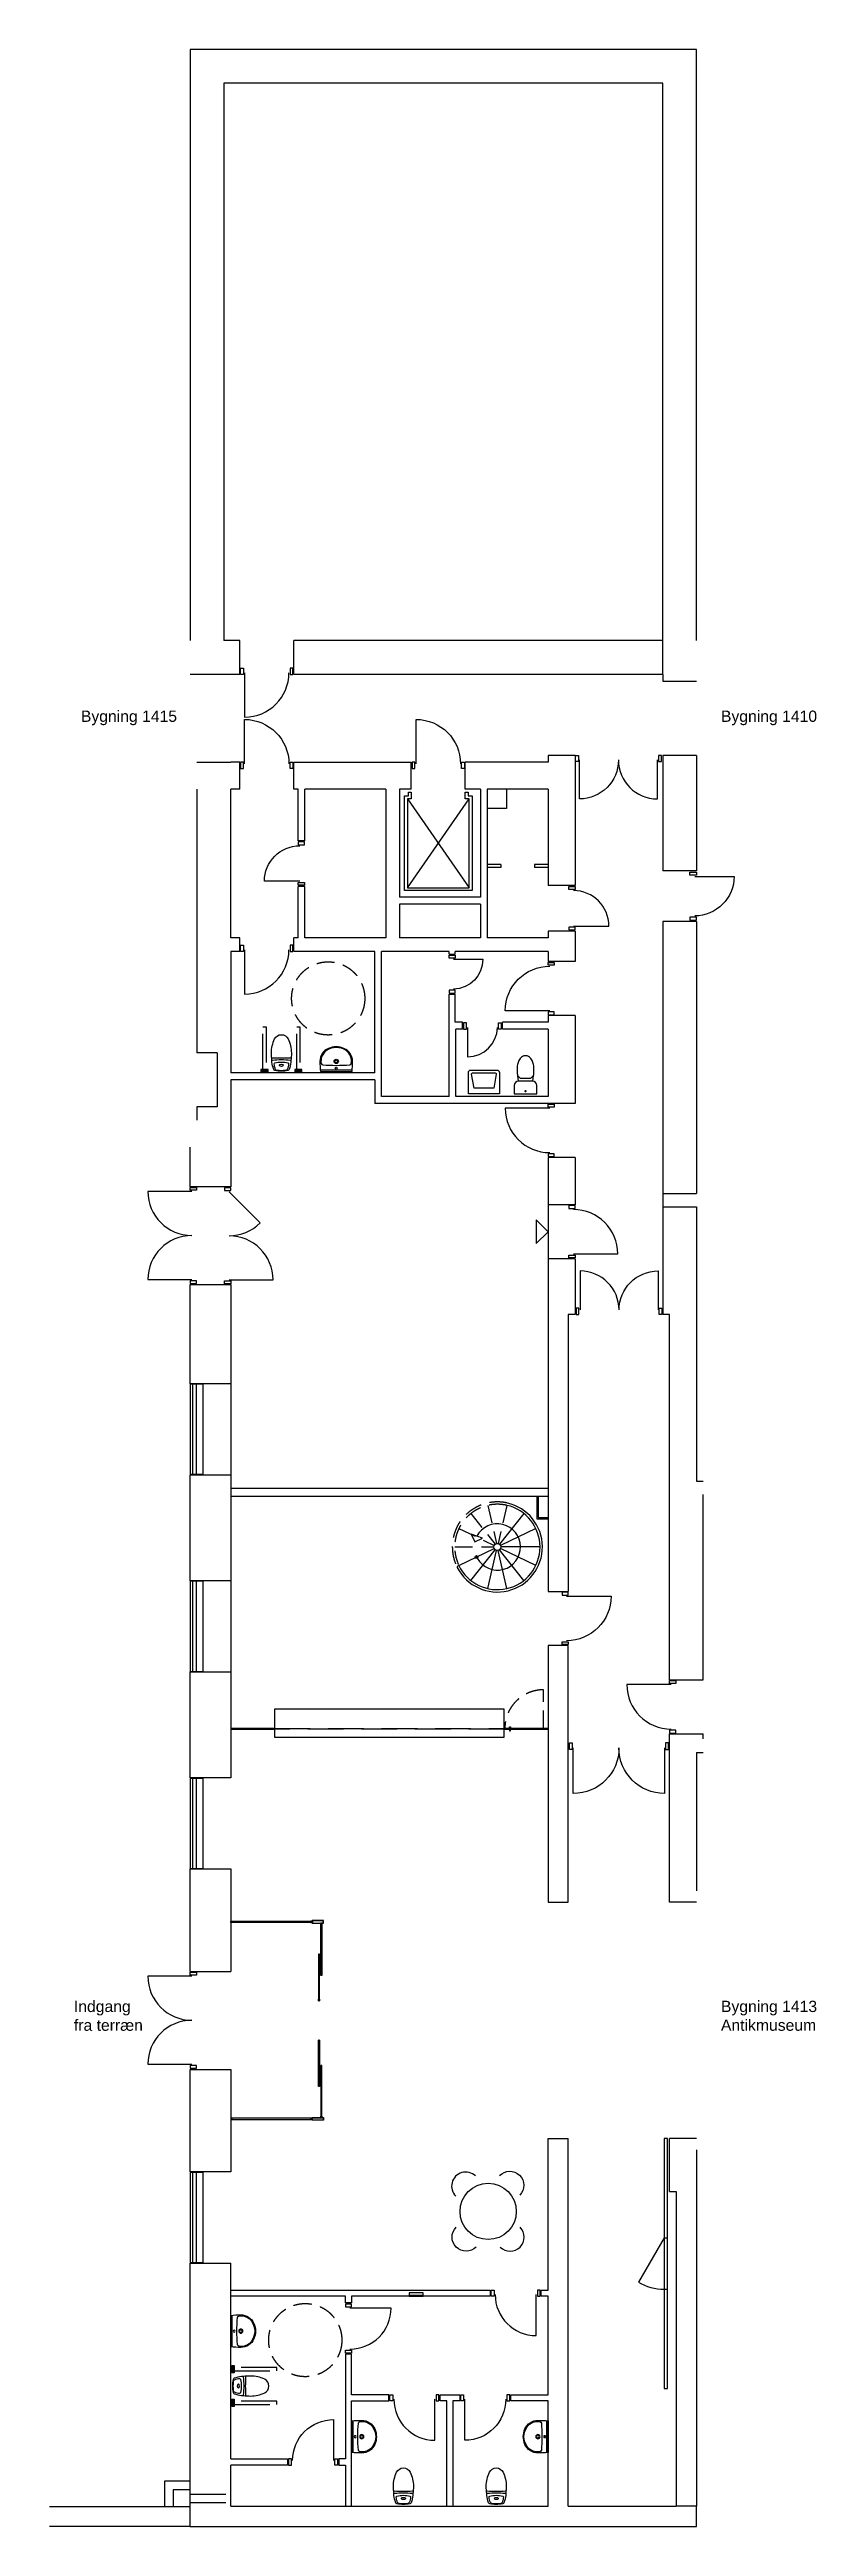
# Model space of a CAD drawing. Header units: millimetres. Extents: x -139124637 to -139111006, y 257862386 to 257906386.
import ezdxf

# ---------------------------------------------------------------- set-up
doc = ezdxf.new("R2010")
doc.units = ezdxf.units.MM
doc.header["$LTSCALE"] = 100
doc.linetypes.add('HIDDEN', pattern=[9.524999999999999, 6.35, -3.175])
doc.linetypes.add('HIDDEN2', pattern=[4.762499999999999, 3.175, -1.5875])
for name, color, linetype in [('A10--T', 1, 'Continuous'), ('A21-B--', 7, 'Continuous'), ('A21-M--', 1, 'Continuous'), ('A22-G--', 1, 'Continuous'), ('A22-L--', 1, 'Continuous'), ('A22-U--', 3, 'Continuous'), ('A24----', 1, 'Continuous'), ('A312---', 2, 'Continuous'), ('A314---', 8, 'Continuous'), ('A321---', 1, 'Continuous'), ('A525---', 11, 'Continuous'), ('A525-TILBEHØR', 4, 'Continuous'), ('A66----', 161, 'Continuous'), ('A79-F--', 8, 'Continuous')]:
    doc.layers.add(name, color=color, linetype=linetype)
doc.styles.add('ARIAL', font='arial.ttf')

# ---------------------------------------------------------------- blocks, each defined once
blk = doc.blocks.new('DK81V')
for points in [[(20, 110.0424046833941), (20, 0.0424046833941247), (70, 0.0424046833941247), (70, 110.0424046833941)], [(790, 0.0424046833941247), (740, 0.0424046833941247), (740, 110.0424046833941), (790, 110.0424046833941)]]:
    blk.add_lwpolyline(points, close=True)
blk.add_lwpolyline([(90, 28.39798818089184), (90, -601.6020118191082, 0.4142135623730951), (720, 28.39798818089184, 0.4142135623730951)], format="xyb")
blk = doc.blocks.new('DDK156')
for points in [[(15, 110), (65, 110), (65, 0), (15, 0)], [(1540.000000000001, 0), (1540.000000000001, 110), (1490.000000000001, 110), (1490.000000000001, 0)]]:
    blk.add_lwpolyline(points, close=True)
for points in [[(777.4999999999973, 30, -0.4142135623730943), (84.99999999999545, -662.5000000000364), (84.99999999999363, 30)], [(777.4999999999973, 30, 0.4142135623730943), (1469.999999999999, -662.5000000000364), (1470.000000000001, 30)]]:
    blk.add_lwpolyline(points, format="xyb")
blk = doc.blocks.new('V162')
for p, q in [((1610, 110), (9.999999999998181, 110)), ((1610, 50), (9.999999999998181, 50))]:
    blk.add_line(p, q)
blk.add_lwpolyline([(1610.000000000007, 7.276e-12), (1610, 230), (9.999999999998181, 230), (9.999999999998181, -7.276e-12)], close=True)
blk = doc.blocks.new('DK96H')
for points in [[(-945, 110), (-895, 110), (-895, 0), (-945, 0)], [(-15, 0), (-15, 110), (-65, 110), (-65, 0)]]:
    blk.add_lwpolyline(points, close=True)
blk.add_lwpolyline([(-85, 30), (-85, -760, -0.4142135623730951), (-875, 30)], format="xyb")
blk = doc.blocks.new('DDK174')
for points in [[(15, 110), (65, 110), (65, 0), (15, 0)], [(1720, 0), (1720, 110), (1670, 110), (1670, 0)]]:
    blk.add_lwpolyline(points, close=True)
blk.add_lwpolyline([(85, 30), (85, -752.4999999998545, 0.4142135623730362), (867.5, 29.99999999998818, 0.4142135623730362), (1650, -752.4999999998545), (1650, 30)], format="xyb")
blk = doc.blocks.new('DK96V')
for points in [[(15, 109.9999999999964), (65, 109.9999999999964), (65, -3.638e-12), (15, -3.638e-12)], [(945, -3.638e-12), (945, 109.9999999999964), (895, 109.9999999999964), (895, -3.638e-12)]]:
    blk.add_lwpolyline(points, close=True)
blk.add_lwpolyline([(85.00000000000364, 29.99999999999636), (85.00000000000364, -760.0000000000036, 0.4142135623730951), (875.0000000000036, 29.99999999999636)], format="xyb")
blk = doc.blocks.new('HV')
for points in [[(-235, -470, -0.4142135623730951), (-275, -430), (-275, -50), (275, -50), (275, -430, -0.4142135623730951), (235, -470)], [(-200.9562515292782, -420, -0.4689210488120354), (-220.6218916289799, -396.3582147963461), (-175, -150), (175, -150), (220.6218916289799, -396.3582147963461, -0.4689210488120356), (200.9562515292782, -420)]]:
    blk.add_lwpolyline(points, format="xyb", close=True)
blk = doc.blocks.new('DK71V')
for p, q in [((70, 110.0424046834014), (20, 110.0424046834014)), ((20, 110.0424046834014), (20, 0.0424046834014007)), ((20, 0.0424046834014007), (70, 0.0424046834014007)), ((70, 0.0424046834014007), (70, 110.0424046834014)), ((90, 28.39798818088457), (90, -491.6020118191154)), ((639.9999999999927, 0.0424046834014007), (639.9999999999927, 110.0424046834014)), ((639.9999999999927, 110.0424046834014), (689.9999999999927, 110.0424046834014)), ((689.9999999999927, 0.0424046834014007), (639.9999999999927, 0.0424046834014007)), ((689.9999999999927, 110.0424046834014), (689.9999999999927, 0.0424046834014007))]:
    blk.add_line(p, q)
blk.add_arc((91.4526085618927, 37.01359868510917), 528.617606347337, 269.8425545354011, 359.0661302777675)
blk = doc.blocks.new('TOI')
blk.add_lwpolyline([(-200, -200, 0.4142135623730951), (-125, -275), (125, -275, 0.4142135623730951), (200, -200), (200, -50), (-200, -50)], format="xyb", close=True)
blk.add_lwpolyline([(-132.2446960051893, -274.6492758400746), (-141.9837119652075, -375.0000000091859, 0.0557223020200318), (-149.9999999974971, -446.7073538793193), (-150, -500, 0.067325895239371), (-137.8636622487393, -589.7227315415512, 0.0797058162322264), (-106.0660171779746, -659.4284078790515, 0.1071248465941432), (-53.87955436162883, -710.0635837497539, 0.1401255773500056), (0, -725.4658166501031, 0.1401255773500056), (53.87955436162883, -710.0635837497539, 0.107124846594143), (106.0660171779746, -659.4284078790515, 0.0797058162323701), (137.8636622487684, -589.7227315414348, 0.0673258952392976), (150, -500), (150, -446.7073538793193, 0.0557223020191417), (141.9837119679651, -375.00000001031), (132.2446959978188, -274.6492758227178)], format="xyb")
blk.add_lwpolyline([(141.9837119581352, -375), (94.29769421648234, -325), (-94.29769421202946, -325), (-141.9837119589502, -375)])
at = {"const_width": 19.75}
blk.add_lwpolyline([(-10.125, -96.95899457277847, 1), (10.125, -96.95899457277847, 1)], format="xyb", close=True, dxfattribs=at)
blk = doc.blocks.new('DK81H')
for points in [[(-790, 0.0424046834014007), (-740, 0.0424046834014007), (-740, 110.0424046834014), (-790, 110.0424046834014)], [(-70, 110.0424046834014), (-20, 110.0424046834014), (-20, 0.0424046834014007), (-70, 0.0424046834014007)]]:
    blk.add_lwpolyline(points, close=True)
blk.add_lwpolyline([(-90, 28.39798818088457), (-90, -601.6020118191154, -0.4142135623730951), (-720, 28.39798818088457)], format="xyb")
blk = doc.blocks.new('ddk180')
for points in [[(20.00000000000364, 120.055555555562), (70.00000000000364, 120.055555555562), (70.00000000000364, 3.638e-12), (20.00000000000364, 3.638e-12)], [(1790, 3.638e-12), (1790, 120.055555555562), (1740.000000000007, 120.055555555562), (1740.000000000007, 3.638e-12)]]:
    blk.add_lwpolyline(points, close=True)
blk.add_lwpolyline([(1720, 30), (1720, -785.0000000000036, -0.4142135623730951), (904.9999999999964, 30, -0.4142135623730951), (89.99999999999272, -785.0000000000036), (89.99999999999272, 30)], format="xyb")
blk = doc.blocks.new('DDK174H')
for points in [[(15, 110), (65, 110), (65, 0), (15, 0)], [(1720, 0), (1720, 110), (1670, 110), (1670, 0)]]:
    blk.add_lwpolyline(points, close=True)
blk.add_lwpolyline([(85, 30), (85, -752.4999999998545, 0.414213562373036), (867.5, 29.99999999998818, 0.1989123673796388), (1096.688943721594, -523.3110562783995), (1650, 30)], format="xyb")
blk = doc.blocks.new('PIL')
blk.add_lwpolyline([(0.2960818999563344, 0.468492736647022), (-211.8359524560074, -211.6635416193167), (212.4281162559346, -211.6635416193167)], close=True)
blk = doc.blocks.new('DK91H')
for points in [[(-890.039524027532, 0.0481578114631702), (-890.039524027532, 110.0481578114632), (-840.039524027532, 110.0481578114632), (-840.039524027532, 0.0481578114631702)], [(-20.03952402753202, 0.0481578114631702), (-20.03952402753202, 110.0481578114632), (-70.03952402753202, 110.0481578114632), (-70.03952402753202, 0.0481578114631702)]]:
    blk.add_lwpolyline(points, close=True)
blk.add_lwpolyline([(-820.039524027532, 30.04815781146317, 0.4142135623730951), (-90.03952402753202, -699.9518421885368), (-90.03952402753202, 30.04815781146317)], format="xyb")
blk = doc.blocks.new('Dk91v')
for points in [[(20, 0), (20, 110), (70, 110), (70, 0)], [(890, 0), (890, 110), (840, 110), (840, 0)]]:
    blk.add_lwpolyline(points, close=True)
blk.add_lwpolyline([(820, 30, -0.4142135623730951), (90, -700), (90, 30)], format="xyb")
blk = doc.blocks.new('WC3860-T')
for points in [[(-168.2266196793971, -222.4516966904807, 0.0352218064349707), (-177.5, -353.9309836472298, 0.1125086082316736), (-120.448967676286, -604.2623608527674, 0.6287944231351024), (120.448967676286, -604.2623608527676, 0.1125086082316736), (177.5, -353.9309836472296, 0.0352218064349709), (168.2266196793971, -222.4516966904812)], [(174.4244140669571, -278.0866739883268, 0.3752069987743775), (160.2822169366191, -264.3230237229723, 0.0269713261726966), (-160.2822169366191, -264.3230237229718, 0.3752069987743772), (-174.4244140669571, -278.0866739883268)]]:
    blk.add_lwpolyline(points, format="xyb")
for points in [[(168.8632377251488, -191.8053804279652, 0.0480583705573434), (136.6917993398765, -62.633133256159, 0.2540532124483659), (115.6446696226467, -43.68056207631844, 0.1182982503297326), (-115.6446696226467, -43.68056207631844, 0.254053212448366), (-136.6917993398756, -62.63313325615945, 0.0480583705573435), (-168.8632377251488, -191.8053804279652, 0.0644021165723536), (-169.3809967472571, -218.4592407343868, 0.351337265769689), (-158.6625990889897, -229.1875706847374, 0.0551207113406612), (158.6625990889916, -229.1875706847374, 0.3513372657696681), (169.3809967472571, -218.4592407343868, 0.0644021165723535)], [(-102.6661700638597, -63.18923579585498, 0.1221368739975957), (-126.6509913041, -164.5822327956612, 0.334585791593548), (-116.6852969741904, -177.5149887072221, 0.1350625432738457), (116.6852969741904, -177.5149887072221, 0.334585791593548), (126.6509913040991, -164.5822327956612, 0.1221368739975958), (102.6661700638597, -63.18923579585498, 0.2448231059177255), (78.29454097330108, -45.9645626048241, 0.0676236496057897), (-78.29454097330108, -45.9645626048241, 0.2448231059177254)], [(-20.23509601514161, -153.1714456494433, 0.160309778123483), (20.23509601514161, -153.1714456494433, 0.152546612443893), (34.21391901196876, -143.1776125593015, 0.3354804313364806), (34.21391901196876, -130.522387440697, 0.152546612443893), (20.23509601514161, -120.5285543505552, 0.160309778123483), (-20.23509601514161, -120.5285543505556, 0.1525466124438929), (-34.21391901196876, -130.5223874406975, 0.3354804313364806), (-34.21391901196876, -143.1776125593015, 0.152546612443893)]]:
    blk.add_lwpolyline(points, format="xyb", close=True)
blk = doc.blocks.new('Hv2322-t')
blk.add_line((283.5043945499128, -29.03788463349701), (-283.1645914367764, -29.03788463349701))
for points in [[(-280.3550885402583, -0.0728846334968694, 0.0263012652859952), (-289.8300984434318, -180.0728846334969, 0.2996345921665829), (-137.2951094852251, -411.7555169174366, 0.2059969115155498), (137.6349125983616, -411.7555169174366, 0.2996345921665829), (290.1699015565682, -180.0728846334969, 0.0263012652859952), (280.6948916533947, -0.0728846334968694)], [(-267.3022229293638, -143.2391117841016, 0.2957306166538258), (-175.307057552789, -371.6553408256877, 0.3163895266339793), (175.6468606659255, -371.6553408256877, 0.2957306166538258), (267.6420260425002, -143.2391117841016, 0.3382859502236711), (240.2772786064306, -118.9365558960399, 0.0369154474612488), (-239.9374754932942, -118.936555896039, 0.3382859502236716)]]:
    blk.add_lwpolyline(points, format="xyb", close=True)
for centre, radius in [((0.1699015565682203, -180.0728846334969), 37.33099147213432), ((0.1699015565682203, -180.0728846334969), 24.56928695391004), ((0.1699015565682203, -60.07288463349687), 17.5)]:
    blk.add_circle(centre, radius)
blk = doc.blocks.new('ST-R3010-T')
blk.add_line((-64, -20), (64, -20))
blk.add_lwpolyline([(-64, -40), (64, -40), (64, 0), (-64, 0)], close=True)
at = {"color": 8, "linetype": 'HIDDEN'}
blk.add_lwpolyline([(28, -40), (27.99999999999955, -799.9999999999991), (-28, -799.9999999999991), (-28, -40)], dxfattribs=at)
blk = doc.blocks.new('D96V')
for points in [[(15, 109.9999999999964), (65, 109.9999999999964), (65, -3.638e-12), (15, -3.638e-12)], [(945, -3.638e-12), (945, 109.9999999999964), (895, 109.9999999999964), (895, -3.638e-12)]]:
    blk.add_lwpolyline(points, close=True)
blk.add_lwpolyline([(85.00000000000364, 29.99999999999636), (85.00000000000364, -760.0000000000036, 0.4142135623730951), (875.0000000000036, 29.99999999999636)], format="xyb")

msp = doc.modelspace()

# ---------------------------------------------------------------- linework, layer by layer
at = {"layer": 'A21-B--'}
for p, q in [((-139113137.2756885, 257906386.1782944), (-139122137.2756885, 257906386.1782944)), ((-139122137.2756885, 257906386.1782944), (-139122137.2756885, 257895886.1782944)), ((-139113137.2756885, 257895886.1782944), (-139113137.2756885, 257906386.1782944)), ((-139113737.2756885, 257905786.1782944), (-139121537.2756885, 257905786.1782944)), ((-139121537.2756885, 257905786.1782944), (-139121537.2756885, 257895886.1782944)), ((-139113737.2756885, 257895286.1782944), (-139113737.2756885, 257905786.1782944)), ((-139113737.2756885, 257886066.1782944), (-139113137.2756885, 257886066.1782944)), ((-139113737.2756885, 257885826.1782944), (-139113137.2756885, 257885826.1782944)), ((-139113137.2756885, 257885826.1782944), (-139113137.2756885, 257880956.1782944)), ((-139113617.2756885, 257877426.1782944), (-139113617.2756885, 257883916.1782944)), ((-139113137.2756885, 257880956.1782944), (-139113017.2756885, 257880956.1782944)), ((-139113017.2756885, 257877426.1782944), (-139113017.2756885, 257880716.1782944)), ((-139113617.2756885, 257877426.1782944), (-139113017.2756885, 257877426.1782944)), ((-139113617.2756885, 257873476.226378), (-139113617.2756885, 257876466.1782944)), ((-139113617.2756885, 257876466.1782944), (-139113017.2756885, 257876466.1782944)), ((-139113137.2756885, 257876136.1782944), (-139113137.2756885, 257873676.226378)), ((-139113137.2756885, 257876136.1782944), (-139113017.2756885, 257876136.1782944)), ((-139113017.2756885, 257876376.1782944), (-139113017.2756885, 257876466.1782944)), ((-139113137.2756885, 257873476.226378), (-139113617.2756885, 257873476.226378)), ((-139113137.2756884, 257869276.2263779), (-139113617.2756885, 257869276.226378)), ((-139113617.2756885, 257868336.1782944), (-139113617.2756885, 257869276.226378)), ((-139113137.2756885, 257869076.226378), (-139113137.2756885, 257862746.1782944)), ((-139113617.2756885, 257868336.1782944), (-139113497.2756885, 257868336.1782944)), ((-139113497.2756885, 257868336.1782944), (-139113497.2756885, 257862746.1782944)), ((-139113137.2756885, 257862746.1782944), (-139113497.2756885, 257862746.1782944))]:
    msp.add_line(p, q, dxfattribs=at)
at = {"layer": 'A21-M--'}
for p, q in [((-139121257.2756885, 257895886.1782944), (-139121537.2756885, 257895886.1782944)), ((-139121257.2756885, 257895286.1782944), (-139121257.2756885, 257895886.1782944)), ((-139113737.2756885, 257895886.1782944), (-139120297.2756885, 257895886.1782944)), ((-139120297.2756885, 257895286.1782944), (-139120297.2756885, 257895886.1782944)), ((-139121257.2756885, 257895286.1782944), (-139122137.2756885, 257895286.1782944)), ((-139113737.2756885, 257895286.1782944), (-139120297.2756885, 257895286.1782944)), ((-139113737.2756885, 257895286.1782944), (-139113737.2756885, 257895166.1782944)), ((-139113737.2756885, 257895166.1782944), (-139113137.2756885, 257895166.1782944)), ((-139122017.2756885, 257893726.1782944), (-139121417.2756885, 257893726.1782945)), ((-139113737.2756885, 257893846.1782944), (-139113737.2756885, 257891796.7721266)), ((-139113137.2756885, 257893846.1782944), (-139113737.2756885, 257893846.1782944)), ((-139113137.2756885, 257893846.1782944), (-139113137.2756885, 257891796.7721266)), ((-139122017.2756885, 257893246.1782944), (-139122017.2756885, 257888566.1782944)), ((-139121417.2756885, 257890606.1782944), (-139121417.2756885, 257893246.1782945)), ((-139113137.2756885, 257891796.7721266), (-139113737.2756885, 257891796.7721266)), ((-139113137.2756885, 257890896.7721356), (-139113737.2756885, 257890896.7721356)), ((-139113737.2756885, 257890896.7721356), (-139113737.2756885, 257885826.1782944)), ((-139113137.2756885, 257890896.7721356), (-139113137.2756885, 257886066.1782944)), ((-139121417.2756885, 257890366.1782944), (-139121417.2756885, 257888206.1782944)), ((-139121657.2756885, 257888566.1782944), (-139122017.2756885, 257888566.1782944)), ((-139121657.2756885, 257888566.1782944), (-139121657.2756885, 257887606.1782944)), ((-139121417.2756885, 257888086.1782944), (-139121417.2756885, 257886186.1782944)), ((-139121657.2756885, 257887606.1782944), (-139122017.2756885, 257887606.1782944)), ((-139122017.2756885, 257887606.1782944), (-139122017.2756885, 257887366.1782944)), ((-139122137.2756885, 257886186.1782944), (-139122137.2756885, 257886886.1782944)), ((-139121417.2756885, 257886186.1782944), (-139122137.2756885, 257886186.1782944)), ((-139113737.2756885, 257885826.1782944), (-139113737.2756885, 257883916.1782944)), ((-139122137.2756885, 257882686.1782944), (-139122137.2756885, 257884446.1782944)), ((-139122137.2756885, 257884446.1782944), (-139121417.2756885, 257884446.1782944)), ((-139121417.2756885, 257884446.1782944), (-139121417.2756885, 257882686.1782944)), ((-139113617.2756885, 257883916.1782944), (-139113737.2756885, 257883916.1782944)), ((-139121417.2756885, 257882686.1782944), (-139122137.2756885, 257882686.1782944)), ((-139122137.2756885, 257881066.1782944), (-139121417.2756885, 257881066.1782944)), ((-139122137.2756885, 257879186.1782944), (-139122137.2756885, 257881066.1782944)), ((-139121417.2756885, 257881066.1782944), (-139121417.2756885, 257879186.1782944)), ((-139121417.2756885, 257879186.1782944), (-139122137.2756885, 257879186.1782944)), ((-139122137.2756885, 257875686.1782944), (-139122137.2756885, 257877566.1782944)), ((-139122137.2756885, 257877566.1782944), (-139121417.2756885, 257877566.1782944)), ((-139121417.2756885, 257877566.1782944), (-139121417.2756885, 257875686.1782944)), ((-139121417.2756885, 257875686.1782944), (-139122137.2756885, 257875686.1782944)), ((-139122137.2756885, 257874066.1782944), (-139121417.2756885, 257874066.1782944)), ((-139122137.2756885, 257872246.1782944), (-139122137.2756885, 257874066.1782944)), ((-139121417.2756885, 257874066.1782944), (-139121417.2756885, 257872246.1782944)), ((-139122137.2756885, 257872246.1782944), (-139121417.2756885, 257872246.1782944)), ((-139122137.2756885, 257868686.1782944), (-139122137.2756885, 257870506.1782944)), ((-139122137.2756885, 257870506.1782944), (-139121417.2756885, 257870506.1782944)), ((-139121417.2756885, 257870506.1782944), (-139121417.2756885, 257868686.1782944)), ((-139121417.2756885, 257868686.1782944), (-139122137.2756885, 257868686.1782944)), ((-139122137.2756885, 257862386.1782944), (-139122137.2756885, 257867066.1782944)), ((-139122137.2756885, 257867066.1782944), (-139121417.2756885, 257867066.1782944)), ((-139121417.2756885, 257863586.1782944), (-139121417.2756885, 257867066.1782944)), ((-139121417.2756885, 257862746.1782944), (-139121417.2756885, 257863476.1782944)), ((-139122137.2756885, 257862736.1782944), (-139124637.2756885, 257862736.1782944)), ((-139121417.2756885, 257862746.1782944), (-139115777.2756885, 257862746.1782944)), ((-139115417.2756885, 257862746.1782944), (-139113497.2756885, 257862746.1782944)), ((-139113137.2756885, 257862386.1782944), (-139113137.2756885, 257862746.1782944)), ((-139122137.2756885, 257862386.1782944), (-139124637.2756885, 257862386.1782944)), ((-139122137.2756885, 257862386.1782944), (-139113137.2756885, 257862386.1782944))]:
    msp.add_line(p, q, dxfattribs=at)
at = {"layer": 'A21-M--', "color": 8}
for p, q in [((-139121417.2756885, 257882686.1782944), (-139121417.2756885, 257881066.1782944)), ((-139121417.2756885, 257879186.1782944), (-139121417.2756885, 257877566.1782944))]:
    msp.add_line(p, q, dxfattribs=at)
at = {"layer": 'A21-M--', "linetype": 'HIDDEN'}
for p, q in [((-139122137.2756885, 257862961.1782944), (-139121417.2756885, 257862961.1782944)), ((-139122137.2756885, 257862811.1782944), (-139121417.2756885, 257862811.1782944))]:
    msp.add_line(p, q, dxfattribs=at)
at = {"layer": 'A21-M--'}
for points in [[(-139122137.2756885, 257863191.1782944), (-139122592.2756885, 257863191.1782944), (-139122592.2756885, 257862736.1782944)], [(-139122137.2756885, 257863036.1782944), (-139122437.2756885, 257863036.1782944), (-139122437.2756885, 257862736.1782944)]]:
    msp.add_lwpolyline(points, dxfattribs=at)
at = {"layer": 'A22-G--', "color": 8, "linetype": 'HIDDEN2'}
msp.add_lwpolyline([(-139115857.2756885, 257876561.1782944), (-139115857.2756885, 257877248.6782944, 0.4142135623730945), (-139116544.7756885, 257876561.1782944)], format="xyb", dxfattribs=at)
at = {"layer": 'A22-G--'}
for points in [[(-139121417.2756885, 257876551.1782944), (-139120642.7756885, 257876551.1782944), (-139120642.7756885, 257876561.1782944), (-139121417.2756885, 257876561.1782944)], [(-139116544.7756885, 257876551.1782944), (-139115787.2756885, 257876551.1782944), (-139115787.2756885, 257876561.1782944), (-139116544.7756885, 257876561.1782944)], [(-139117997.2756885, 257866486.1782944), (-139117997.2756885, 257866489.1782944), (-139118247.2756885, 257866489.1782944), (-139118247.2756885, 257866486.1782944), (-139118247.2756885, 257866476.1782944), (-139117997.2756885, 257866476.1782944)]]:
    msp.add_lwpolyline(points, close=True, dxfattribs=at)
at = {"layer": 'A22-G--', "color": 8, "linetype": 'HIDDEN'}
msp.add_lwpolyline([(-139116554.7756885, 257876551.1782944), (-139120639.7756885, 257876551.1782944), (-139120639.7756885, 257876561.1782944), (-139116554.7756885, 257876561.1782944)], close=True, dxfattribs=at)
at = {"layer": 'A22-G--'}
for points in [[(-139116464.7756885, 257876561.1782944), (-139116464.7756885, 257876591.1782944), (-139116444.7756885, 257876591.1782944), (-139116444.7756885, 257876561.1782944)], [(-139116464.7756885, 257876551.1782944), (-139116464.7756885, 257876521.1782944), (-139116444.7756885, 257876521.1782944), (-139116444.7756885, 257876551.1782944)]]:
    msp.add_lwpolyline(points, dxfattribs=at)
at = {"layer": 'A22-L--'}
for p, q in [((-139121417.2756885, 257880831.1782944), (-139115777.2756885, 257880831.1782944)), ((-139121417.2756885, 257880686.1782944), (-139115777.2756885, 257880686.1782944))]:
    msp.add_line(p, q, dxfattribs=at)
for points in [[(-139115977.2756885, 257880686.1782944), (-139115977.2756885, 257880286.1782944), (-139115777.2756885, 257880286.1782944)], [(-139115951.2756885, 257880686.1782944), (-139115951.2756885, 257880312.1782944), (-139115777.2756885, 257880312.1782944)]]:
    msp.add_lwpolyline(points, dxfattribs=at)
at = {"layer": 'A22-U--'}
for p, q in [((-139121257.2756885, 257893726.1782944), (-139121417.2756885, 257893726.1782945)), ((-139121257.2756885, 257893246.1782944), (-139121257.2756885, 257893726.1782944)), ((-139120297.2756885, 257893246.1782944), (-139120297.2756885, 257893726.1782944)), ((-139120297.2756885, 257893726.1782944), (-139118207.2756885, 257893726.1782944)), ((-139118207.2756885, 257893246.1782944), (-139118207.2756885, 257893726.1782944)), ((-139117247.2756885, 257893246.1782944), (-139117247.2756885, 257893726.1782944)), ((-139115777.2756885, 257893726.1782944), (-139117247.2756885, 257893726.1782944)), ((-139115297.2756885, 257893846.1782944), (-139115777.2756885, 257893846.1782944)), ((-139115777.2756885, 257893846.1782944), (-139115777.2756885, 257893726.1782944)), ((-139115297.2756885, 257893846.1782944), (-139115297.2756885, 257891536.1782944)), ((-139121257.2756885, 257893246.1782944), (-139121417.2756885, 257893246.1782945)), ((-139120217.2756885, 257893246.1782944), (-139120297.2756885, 257893246.1782944)), ((-139120217.2756885, 257892331.1782944), (-139120217.2756885, 257893246.1782944)), ((-139118657.2756885, 257893246.1782944), (-139120097.2756885, 257893246.1782944)), ((-139120097.2756885, 257892331.1782944), (-139120097.2756885, 257893246.1782944)), ((-139118657.2756885, 257893246.1782944), (-139118657.2756885, 257890606.1782944)), ((-139118207.2756885, 257893246.1782944), (-139118417.2756885, 257893246.1782944)), ((-139118417.2756885, 257893246.1782944), (-139118417.2756885, 257891326.1782944)), ((-139116977.2756885, 257893246.1782944), (-139117247.2756885, 257893246.1782944)), ((-139116977.2756885, 257893246.1782944), (-139116977.2756885, 257891326.1782944)), ((-139116857.2756885, 257893246.1782944), (-139116857.2756885, 257890606.1782944)), ((-139115777.2756885, 257893246.1782944), (-139116857.2756885, 257893246.1782944)), ((-139116513.2756885, 257893246.1782944), (-139116513.2756885, 257892902.1782944)), ((-139115777.2756885, 257893246.1782944), (-139115777.2756885, 257891536.1782944)), ((-139116513.2756885, 257892902.1782944), (-139116857.2756885, 257892902.1782944)), ((-139120097.2756885, 257892331.1782944), (-139120217.2756885, 257892331.1782944)), ((-139120097.2756885, 257891521.1782944), (-139120217.2756885, 257891521.1782944)), ((-139120217.2756885, 257890606.1782944), (-139120217.2756885, 257891521.1782944)), ((-139120097.2756885, 257890606.1782944), (-139120097.2756885, 257891521.1782944)), ((-139116617.2756885, 257891911.1782945), (-139116857.2756885, 257891911.1782944)), ((-139116617.2756885, 257891856.1782945), (-139116857.2756885, 257891856.1782944)), ((-139116617.2756885, 257891911.1782944), (-139116617.2756885, 257891856.1782944)), ((-139115777.2756885, 257891911.1782944), (-139116017.2756885, 257891911.1782944)), ((-139116017.2756885, 257891911.1782944), (-139116017.2756885, 257891856.1782944)), ((-139115777.2756885, 257891856.1782944), (-139116017.2756885, 257891856.1782944)), ((-139115297.2756885, 257891536.1782944), (-139115777.2756885, 257891536.1782944)), ((-139116977.2756885, 257891326.1782944), (-139118417.2756885, 257891326.1782944)), ((-139118417.2756885, 257891206.1782944), (-139118417.2756885, 257890606.1782944)), ((-139116977.2756885, 257891206.1782944), (-139118417.2756885, 257891206.1782944)), ((-139116977.2756885, 257891206.1782944), (-139116977.2756885, 257890606.1782944)), ((-139121257.2756885, 257890606.1782944), (-139121417.2756885, 257890606.1782944)), ((-139121257.2756885, 257890366.1782944), (-139121257.2756885, 257890606.1782944)), ((-139120297.2756885, 257890366.1782944), (-139120297.2756885, 257890606.1782944)), ((-139120217.2756885, 257890606.1782944), (-139120297.2756885, 257890606.1782944)), ((-139118657.2756885, 257890606.1782944), (-139120097.2756885, 257890606.1782944)), ((-139116977.2756885, 257890606.1782944), (-139118417.2756885, 257890606.1782944)), ((-139115777.2756885, 257890606.1782944), (-139116857.2756885, 257890606.1782944)), ((-139115777.2756885, 257890726.1782944), (-139115777.2756885, 257890606.1782944)), ((-139115297.2756885, 257890726.1782944), (-139115777.2756885, 257890726.1782944)), ((-139115297.2756885, 257890726.1782944), (-139115297.2756885, 257890186.1782944)), ((-139121257.2756885, 257890366.1782944), (-139121417.2756885, 257890366.1782944)), ((-139118857.2756885, 257890366.1782944), (-139120297.2756885, 257890366.1782944)), ((-139118857.2756885, 257888206.1782944), (-139118857.2756885, 257890366.1782944)), ((-139118737.2756885, 257887786.1782944), (-139118737.2756885, 257890366.1782944)), ((-139117537.2756885, 257890366.1782945), (-139118737.2756885, 257890366.1782944)), ((-139117537.2756885, 257890316.1782945), (-139117537.2756885, 257890366.1782945)), ((-139117537.2756885, 257890316.1782945), (-139117427.2332838, 257890316.1782945)), ((-139115777.2756885, 257890366.1782944), (-139117427.2332838, 257890366.1782945)), ((-139117427.2332838, 257890316.1782945), (-139117427.2332838, 257890366.1782945)), ((-139115777.2756885, 257890366.1782944), (-139115777.2756885, 257890186.1782944)), ((-139115297.2756885, 257890186.1782944), (-139115777.2756885, 257890186.1782944)), ((-139117537.2756885, 257887786.1782944), (-139117537.2756885, 257889606.1782945)), ((-139117537.2756885, 257889606.1782945), (-139117427.2332838, 257889606.1782944)), ((-139117427.2332838, 257889106.1782944), (-139117427.2332838, 257889606.1782944)), ((-139117297.2756885, 257889106.1782944), (-139117427.2332838, 257889106.1782944)), ((-139117417.2756885, 257887786.1782944), (-139117417.2756885, 257888986.1782944)), ((-139117297.2756885, 257888986.1782944), (-139117417.2756885, 257888986.1782944)), ((-139117297.2756885, 257888986.1782944), (-139117297.2756885, 257889106.1782944)), ((-139115777.2756885, 257889106.1782944), (-139116587.2756885, 257889106.1782944)), ((-139116587.2756885, 257888986.1782944), (-139116587.2756885, 257889106.1782944)), ((-139115777.2756885, 257888986.1782944), (-139116587.2756885, 257888986.1782944)), ((-139115777.2756885, 257889226.1782944), (-139115777.2756885, 257889106.1782944)), ((-139115297.2756885, 257889226.1782944), (-139115777.2756885, 257889226.1782944)), ((-139115777.2756885, 257888986.1782944), (-139115777.2756885, 257887786.1782944)), ((-139115297.2756885, 257889226.1782944), (-139115297.2756885, 257887666.1782944)), ((-139118857.2756885, 257888206.1782944), (-139121417.2756885, 257888206.1782944)), ((-139118857.2756885, 257888086.1782944), (-139121417.2756885, 257888086.1782944)), ((-139118857.2756885, 257888086.1782944), (-139118857.2756885, 257887666.1782944)), ((-139115297.2756885, 257887666.1782944), (-139118857.2756885, 257887666.1782944)), ((-139117537.2756885, 257887786.1782944), (-139118737.2756885, 257887786.1782944)), ((-139115777.2756885, 257887786.1782944), (-139117417.2756885, 257887786.1782944)), ((-139115297.2756885, 257886706.1782944), (-139115777.2756885, 257886706.1782945)), ((-139115777.2756885, 257886706.1782945), (-139115777.2756885, 257885866.1782944)), ((-139115297.2756885, 257886706.1782944), (-139115297.2756885, 257885866.1782944)), ((-139115297.2756885, 257885866.1782944), (-139115777.2756885, 257885866.1782944)), ((-139115777.2756885, 257884906.1782944), (-139115777.2756885, 257878996.1782944)), ((-139115297.2756885, 257884906.1782944), (-139115777.2756885, 257884906.1782944)), ((-139115297.2756885, 257884906.1782944), (-139115297.2756885, 257883916.1782944)), ((-139115297.2756885, 257883916.1782944), (-139115417.2756885, 257883916.1782944)), ((-139115417.2756885, 257883916.1782944), (-139115417.2756885, 257878996.1782944)), ((-139115777.2756885, 257878996.1782944), (-139115417.2756885, 257878996.1782944)), ((-139115777.2756885, 257869276.226378), (-139115417.2756885, 257869276.226378)), ((-139115777.2756885, 257866586.1782944), (-139115777.2756885, 257869276.226378)), ((-139115417.2756885, 257862746.1782944), (-139115417.2756885, 257869276.226378)), ((-139115777.2756885, 257864726.1782944), (-139115777.2756885, 257866476.1782944)), ((-139115777.2756885, 257862746.1782944), (-139115777.2756885, 257864616.1782944))]:
    msp.add_line(p, q, dxfattribs=at)
for points in [[(-139115417.2756885, 257873476.226378), (-139115417.2756885, 257878036.1782944), (-139115777.2756885, 257878036.1782944), (-139115777.2756885, 257873476.226378), (-139115417.2756885, 257873476.226378)], [(-139121417.2756885, 257866586.1782944), (-139116807.2756885, 257866586.1782944), (-139116807.2756885, 257866476.1782944), (-139117997.2756885, 257866476.1782944), (-139117997.2756885, 257866536.1782944), (-139118247.2756885, 257866536.1782944), (-139118247.2756885, 257866476.1782944), (-139119267.2756885, 257866476.1782944), (-139119267.2756885, 257866356.1782944), (-139119377.2756885, 257866356.1782944), (-139119377.2756885, 257866476.1782944), (-139121417.2756885, 257866476.1782944)], [(-139115777.2756885, 257866476.1782944), (-139115897.2756885, 257866476.1782944), (-139115897.2756885, 257866586.1782944), (-139115897.2756885, 257866586.1782944), (-139115777.2756885, 257866586.1782944)], [(-139119267.2756885, 257862746.1782944), (-139119267.2756885, 257864616.1782944), (-139118607.2756885, 257864616.1782944), (-139118607.2756885, 257864616.1782944), (-139118607.2756885, 257864726.1782944), (-139119267.2756885, 257864726.1782944), (-139119267.2756885, 257865446.1782944), (-139119377.2756885, 257865446.1782944), (-139119377.2756885, 257863586.1782944), (-139119497.2756885, 257863586.1782944), (-139119497.2756885, 257863476.1782944), (-139119377.2756885, 257863476.1782944), (-139119377.2756885, 257862746.1782944)], [(-139117577.2756885, 257862746.1782944), (-139117577.2756885, 257864616.1782944), (-139117697.2756885, 257864616.1782944), (-139117697.2756885, 257864726.1782944), (-139117347.2756885, 257864726.1782944), (-139117347.2756885, 257864616.1782944), (-139117467.2756885, 257864616.1782944), (-139117467.2756885, 257862746.1782944)], [(-139115777.2756885, 257864616.1782944), (-139116437.2756885, 257864616.1782944), (-139116437.2756885, 257864726.1782944), (-139116437.2756885, 257864726.1782944), (-139115777.2756885, 257864726.1782944)], [(-139121417.2756885, 257863586.1782944), (-139120407.2756885, 257863586.1782944), (-139120407.2756885, 257863476.1782944), (-139120407.2756885, 257863476.1782944), (-139121417.2756885, 257863476.1782944)]]:
    msp.add_lwpolyline(points, dxfattribs=at)
at = {"layer": 'A24----'}
for p, q in [((-139115777.2756885, 257885866.1782944), (-139115777.2756885, 257884906.1782944)), ((-139116204.8586738, 257880378.6974739), (-139116638.1840861, 257879835.3245935)), ((-139115994.3908022, 257880114.7791106), (-139116620.5641654, 257879813.2299119)), ((-139117361.1605748, 257879456.5774783), (-139116734.9872116, 257879758.126677)), ((-139117150.6927032, 257879192.659115), (-139116717.3672909, 257879736.0319953)), ((-139116846.5578169, 257879046.195473), (-139116691.9057678, 257879723.770372)), ((-139116508.9935601, 257879046.195473), (-139116663.6456092, 257879723.770372)), ((-139116204.8586738, 257879192.659115), (-139116638.1840861, 257879736.0319953)), ((-139115994.3908022, 257879456.5774783), (-139116620.5641654, 257879758.126677)), ((-139115919.2756885, 257879785.6782944), (-139116614.2756885, 257879785.6782944))]:
    msp.add_line(p, q, dxfattribs=at)
at = {"layer": 'A24----', "linetype": 'HIDDEN2'}
for p, q in [((-139116846.5578169, 257880525.1611158), (-139116691.9057678, 257879847.5862168)), ((-139116508.9935601, 257880525.1611158), (-139116663.6456092, 257879847.5862168)), ((-139117361.1605748, 257880114.7791106), (-139116734.9872116, 257879813.2299119)), ((-139117150.6927032, 257880378.6974739), (-139116717.3672909, 257879835.3245935)), ((-139117436.2756885, 257879785.6782944), (-139116741.2756885, 257879785.6782944))]:
    msp.add_line(p, q, dxfattribs=at)
at = {"layer": 'A24----'}
for centre, radius in [((-139117048.0738932, 257879607.3520776), 25), ((-139116677.7756885, 257879785.6782944), 63.5)]:
    msp.add_circle(centre, radius, dxfattribs=at)
at = {"layer": 'A24----', "linetype": 'HIDDEN2'}
for radius, end in [(800.5, 204.1819307950088), (758.5, 204.0970580417427)]:
    msp.add_arc((-139116677.7756885, 257879785.6782944), radius, 77.14285626180896, end, dxfattribs=at)
at = {"layer": 'A24----'}
for centre, radius, start, end in [((-139116677.7756885, 257879785.6782944), 800.5, 207.1459341037781, 77.14285626180896), ((-139116677.7756885, 257879785.6782944), 758.5, 205.7142847806182, 77.14285626180896), ((-139116677.7756885, 257879785.6782944), 411.0000000000036, 209.1999670931037, 152.3482186320624), ((-139117370.5506658, 257879428.3990652), 21.00000000000089, 24.68120230698105, 202.1277787109932)]:
    msp.add_arc(centre, radius, start, end, dxfattribs=at)
at = {"layer": 'A314---'}
for points in [[(-139121417.2756885, 257873116.1782944), (-139121417.2756885, 257873136.1782944), (-139119967.2756885, 257873136.1782944), (-139119967.2756885, 257873116.1782944)], [(-139121392.2756885, 257873116.1782944), (-139121417.2756885, 257873116.1782944), (-139121417.2756885, 257873136.1782944), (-139121392.2756885, 257873136.1782944)], [(-139119992.2756885, 257873116.1782944), (-139119967.2756885, 257873116.1782944), (-139119967.2756885, 257873136.1782944), (-139119992.2756885, 257873136.1782944)], [(-139119967.2756885, 257873101.1782944), (-139119767.2756885, 257873101.1782944), (-139119767.2756885, 257873151.1782944), (-139119967.2756885, 257873151.1782944)], [(-139119963.2756885, 257873105.1782944), (-139119771.2756885, 257873105.1782944), (-139119771.2756885, 257873147.1782944), (-139119963.2756885, 257873147.1782944)], [(-139119797.2756885, 257872176.1782944), (-139119817.2756885, 257872176.1782944), (-139119817.2756885, 257873101.1782944), (-139119797.2756885, 257873101.1782944)], [(-139119797.2756885, 257873076.1782944), (-139119797.2756885, 257873101.1782944), (-139119817.2756885, 257873101.1782944), (-139119817.2756885, 257873076.1782944)], [(-139119837.2756885, 257872551.1782944), (-139119857.2756885, 257872551.1782944), (-139119857.2756885, 257871726.1782944), (-139119837.2756885, 257871726.1782944)], [(-139119837.2756885, 257872526.1782944), (-139119837.2756885, 257872551.1782944), (-139119857.2756885, 257872551.1782944), (-139119857.2756885, 257872526.1782944)], [(-139119797.2756885, 257872201.1782944), (-139119797.2756885, 257872176.1782944), (-139119817.2756885, 257872176.1782944), (-139119817.2756885, 257872201.1782944)], [(-139119837.2756885, 257871751.1782944), (-139119837.2756885, 257871726.1782944), (-139119857.2756885, 257871726.1782944), (-139119857.2756885, 257871751.1782944)], [(-139119837.2756885, 257870201.1782944), (-139119857.2756885, 257870201.1782944), (-139119857.2756885, 257871026.1782944), (-139119837.2756885, 257871026.1782944)], [(-139119837.2756885, 257871001.1782944), (-139119837.2756885, 257871026.1782944), (-139119857.2756885, 257871026.1782944), (-139119857.2756885, 257871001.1782944)], [(-139119797.2756885, 257870576.1782944), (-139119817.2756885, 257870576.1782944), (-139119817.2756885, 257869651.1782944), (-139119797.2756885, 257869651.1782944)], [(-139119797.2756885, 257870551.1782944), (-139119797.2756885, 257870576.1782944), (-139119817.2756885, 257870576.1782944), (-139119817.2756885, 257870551.1782944)], [(-139119837.2756885, 257870226.1782944), (-139119837.2756885, 257870201.1782944), (-139119857.2756885, 257870201.1782944), (-139119857.2756885, 257870226.1782944)], [(-139121417.2756885, 257869636.1782944), (-139121417.2756885, 257869616.1782944), (-139119967.2756885, 257869616.1782944), (-139119967.2756885, 257869636.1782944)], [(-139121392.2756885, 257869636.1782944), (-139121417.2756885, 257869636.1782944), (-139121417.2756885, 257869616.1782944), (-139121392.2756885, 257869616.1782944)], [(-139119992.2756885, 257869636.1782944), (-139119967.2756885, 257869636.1782944), (-139119967.2756885, 257869616.1782944), (-139119992.2756885, 257869616.1782944)], [(-139119967.2756885, 257869651.1782944), (-139119767.2756885, 257869651.1782944), (-139119767.2756885, 257869601.1782944), (-139119967.2756885, 257869601.1782944)], [(-139119963.2756885, 257869647.1782944), (-139119771.2756885, 257869647.1782944), (-139119771.2756885, 257869605.1782944), (-139119963.2756885, 257869605.1782944)], [(-139119797.2756885, 257869676.1782944), (-139119797.2756885, 257869651.1782944), (-139119817.2756885, 257869651.1782944), (-139119817.2756885, 257869676.1782944)]]:
    msp.add_lwpolyline(points, close=True, dxfattribs=at)
at = {"layer": 'A314---', "color": 1}
for points in [[(-139119998.1281315, 257872451.7144116, 0, 0, 0), (-139119998.1281315, 257871915.9436709, 170, 0, 0), (-139119998.1281315, 257871695.9436709, 0, 0, 0)], [(-139119998.1281315, 257870300.6421773, 0, 0, 0), (-139119998.1281315, 257870836.412918, 170, 0, 0), (-139119998.1281315, 257871056.412918, 0, 0, 0)]]:
    msp.add_lwpolyline(points, format="xyseb", dxfattribs=at)
at = {"layer": 'A321---'}
for p, q in [((-139113714.2756885, 257867511.226378), (-139113654.2756885, 257867511.226378)), ((-139113714.2756885, 257866601.226378), (-139113654.2756885, 257866601.226378))]:
    msp.add_line(p, q, dxfattribs=at)
for points, format in [([(-139113854.3632313, 257868408.2482594, 0, 0, 0), (-139113854.3632313, 257869552.3402568, 170, 0, 0), (-139113854.3632313, 257869772.3402568, 0, 0, 0)], "xyseb"), ([(-139113714.2756885, 257867511.226378), (-139114169.2756885, 257866723.1432605, 0.1316524975873957), (-139113714.2756885, 257866601.226378)], "xyb")]:
    msp.add_lwpolyline(points, format=format, dxfattribs=at)
msp.add_lwpolyline([(-139113714.2756885, 257864836.226378), (-139113654.2756885, 257864836.226378), (-139113654.2756885, 257869276.226378), (-139113714.2756885, 257869276.226378)], close=True, dxfattribs=at)
at = {"layer": 'A525---', "linetype": 'HIDDEN2'}
for centre in [(-139119684.4262873, 257889530.2775115), (-139120092.0731052, 257865696.4065421)]:
    msp.add_circle(centre, 650, dxfattribs=at)
at = {"layer": 'A66----'}
for p, q in [((-139118277.2756885, 257891496.1782944), (-139117177.2756885, 257893076.1782944)), ((-139118277.2756885, 257893076.1782944), (-139117177.2756885, 257891496.1782944))]:
    msp.add_line(p, q, dxfattribs=at)
msp.add_lwpolyline([(-139117127.2756885, 257893126.1782944), (-139117127.2756885, 257891446.1782944), (-139118327.2756885, 257891446.1782944), (-139118327.2756885, 257893126.1782944), (-139118257.2756885, 257893126.1782944), (-139118257.2756885, 257893196.1782944), (-139118207.2756885, 257893196.1782944), (-139118207.2756885, 257893076.1782944), (-139118277.2756885, 257893076.1782944), (-139118277.2756885, 257891496.1782944), (-139117177.2756885, 257891496.1782944), (-139117177.2756885, 257893076.1782944), (-139117247.2756885, 257893076.1782944), (-139117247.2756885, 257893196.1782944), (-139117197.2756885, 257893196.1782944), (-139117197.2756885, 257893126.1782944)], close=True, dxfattribs=at)
at = {"layer": 'A79-F--'}
msp.add_lwpolyline([(-139116554.7756885, 257876906.1782944), (-139120639.7756885, 257876906.1782944), (-139120639.7756885, 257876406.1782944), (-139116554.7756885, 257876406.1782944)], close=True, dxfattribs=at)
for points in [[(-139117067.3924402, 257868611.911985, 0.9999999999999999), (-139117414.8303925, 257868252.3471517, -1)], [(-139116637.7020518, 257868619.2822589, -0.9999999999999999), (-139116278.1372185, 257868271.8443066, 1)], [(-139117341.601656, 257867973.2059115, -1), (-139117341.601656, 257867978.2059115, 0.9999999999999999)], [(-139117056.5647098, 257867349.2957266, -0.9999999999999999), (-139117410.1181004, 257867702.8491171, 1)], [(-139116626.8111167, 257867349.2957266, 0.9999999999999999), (-139116273.257726, 257867702.8491171, -1)]]:
    msp.add_lwpolyline(points, format="xyb", dxfattribs=at)
msp.add_circle((-139116841.6879132, 257867982.492987), 500, dxfattribs=at)

# ---------------------------------------------------------------- block references
at = {"layer": 'A24----', "rotation": 270}
msp.add_blockref('PIL', (-139115777.2756885, 257885386.1782944), dxfattribs=at)
at = {"layer": 'A24----', "xscale": 0.4999999932189256, "yscale": 0.4999999932189256, "zscale": 0.4999999932189256, "rotation": 159.6820231107324}
msp.add_blockref('PIL', (-139117078.4710604, 257879877.1343983), dxfattribs=at)
at = {"layer": 'A312---'}
for name, p, rotation in [('DDK174', (-139122137.2756885, 257886186.1782944), 270), ('DDK174H', (-139121417.2756885, 257884446.1782944), 90), ('DDK174', (-139122137.2756885, 257872246.1782944), 270)]:
    msp.add_blockref(name, p, dxfattribs=dict(at, rotation=rotation))
at = {"layer": 'A314---', "rotation": 270}
for p in [(-139122137.2756885, 257882686.1782944), (-139122137.2756885, 257879186.1782944), (-139122137.2756885, 257875683.2744615), (-139122137.2756885, 257868686.1782944)]:
    msp.add_blockref('V162', p, dxfattribs=at)
at = {"layer": 'A321---', "xscale": -1}
for name, p in [('DK96H', (-139121257.2756885, 257895286.1782944)), ('DDK156', (-139113748.4155463, 257893736.1782944))]:
    msp.add_blockref(name, p, dxfattribs=at)
at = {"layer": 'A321---'}
for name, p, rotation in [('DK96H', (-139121257.2756885, 257893726.1782944), 180), ('DK96H', (-139118207.2756885, 257893726.1782944), 180), ('DK81H', (-139120217.2756885, 257891521.1782944), 270), ('DK81V', (-139115297.2756885, 257890726.1782944), 90), ('DK96H', (-139115777.2756885, 257889226.1782944), 270), ('DK96V', (-139115777.2756885, 257887666.1782944), 270), ('DK96V', (-139115297.2756885, 257884906.1782944), 90), ('DDK156', (-139113737.2756885, 257884026.1782944), 180), ('DK96H', (-139115417.2756885, 257878996.1782944), 90), ('D96V', (-139113617.2756885, 257877426.1782944), 270), ('DK91H', (-139119267.2756885, 257866356.1782944), 90), ('Dk91v', (-139119497.2756885, 257863586.1782944), 180)]:
    msp.add_blockref(name, p, dxfattribs=dict(at, rotation=rotation))
at = {"layer": 'A321---', "xscale": -1.1111111, "yscale": 1.1111111, "zscale": 1.1111111, "rotation": 90}
msp.add_blockref('DK81V', (-139113137.2756885, 257891796.7721266), dxfattribs=at)
at = {"layer": 'A321---'}
for name, p in [('DK96V', (-139121257.2756885, 257890366.1782944)), ('DK71V', (-139117297.2756885, 257888986.1782944)), ('DK91H', (-139115897.2756885, 257866476.1782944)), ('DK91H', (-139117697.2756885, 257864616.1782944)), ('Dk91v', (-139117347.2756885, 257864616.1782944))]:
    msp.add_blockref(name, p, dxfattribs=at)
at = {"layer": 'A321---', "xscale": -1, "rotation": 89.9999999644179}
msp.add_blockref('DK71V', (-139117427.2332838, 257890316.1782944), dxfattribs=at)
at = {"layer": 'A321---', "xscale": 0.9944751262664795, "yscale": 0.9944751262664795, "zscale": 0.994475138121547}
msp.add_blockref('ddk180', (-139115417.2756885, 257876186.1782944), dxfattribs=at)
at = {"layer": 'A525---', "xscale": -1}
for name, p, rotation in [('WC3860-T', (-139120516.1263174, 257888206.1054098), 180), ('Hv2322-t', (-139121417.2756885, 257865856.1782944), 90), ('Hv2322-t', (-139119267.2756885, 257863981.1782944), 90), ('Hv2322-t', (-139115777.2756885, 257863981.1782944), 270), ('WC3860-T', (-139118347.2756885, 257862746.1782944), 180), ('WC3860-T', (-139116697.2756885, 257862746.1782944), 180)]:
    msp.add_blockref(name, p, dxfattribs=dict(at, rotation=rotation))
at = {"layer": 'A525---'}
for name, p, rotation in [('Hv2322-t', (-139119541.1263174, 257888231.1054098), 180), ('TOI', (-139116177.2756885, 257887786.1782944), 180), ('HV', (-139116917.2756885, 257887786.1782944), 180), ('WC3860-T', (-139121417.2756885, 257864881.1782944), 90)]:
    msp.add_blockref(name, p, dxfattribs=dict(at, rotation=rotation))
at = {"layer": 'A525-TILBEHØR', "rotation": 180}
for p in [(-139120816.1263174, 257888226.1054098), (-139120216.1263174, 257888226.1054098)]:
    msp.add_blockref('ST-R3010-T', p, dxfattribs=at)
at = {"layer": 'A525-TILBEHØR', "xscale": -1, "rotation": 90}
for p in [(-139121397.2756885, 257865181.1782944), (-139121397.2756885, 257864581.1782944)]:
    msp.add_blockref('ST-R3010-T', p, dxfattribs=at)

# ---------------------------------------------------------------- texts
at = {"layer": 'A10--T', "char_height": 200, "attachment_point": 1, "style": 'ARIAL'}
for s, insert in [('Bygning 1415', (-139124079.4077533, 257894643.0957351)), ('Bygning 1410', (-139112703.924236, 257894643.0957351)), ('Indgang \\Pfra terræn', (-139124203.9926299, 257871724.691082)), ('Bygning 1413\\PAntikmuseum', (-139112703.924236, 257871724.691082))]:
    msp.add_mtext_dynamic_manual_height_columns(s, width=2016.190558969975, gutter_width=12.5, heights=[0], dxfattribs=dict(at, insert=insert))

doc.saveas('drawing.dxf')
